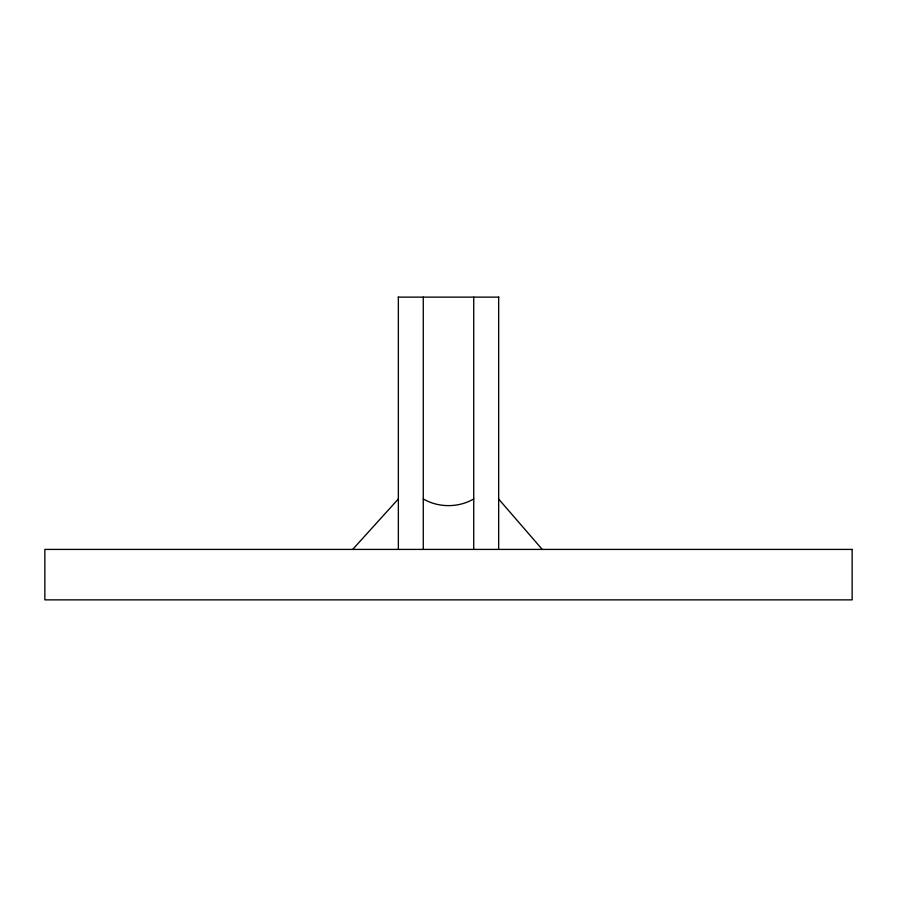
<?xml version="1.0" encoding="UTF-8"?>
<svg xmlns="http://www.w3.org/2000/svg" width="897" height="897" viewBox="0 0 897 897"><rect width="100%" height="100%" fill="white"/><g stroke="black" fill="none" stroke-linecap="round" stroke-linejoin="round"><path stroke-width="1.35" d="M398.145 499.629L398.358 498.956L352.7 549.413M473.728 498.956C458.423 507.848 438.577 507.848 423.272 498.956M398.145 297.131L498.855 297.131M498.564 498.956L542.259 549.413M498.665 297.131L498.665 549.413M473.728 297.131L473.728 549.413M423.272 297.131L423.272 549.413M398.358 297.131L398.358 549.413M852.15 549.413L44.85 549.413L44.85 599.869L852.15 599.869L852.15 549.413"/></g></svg>
